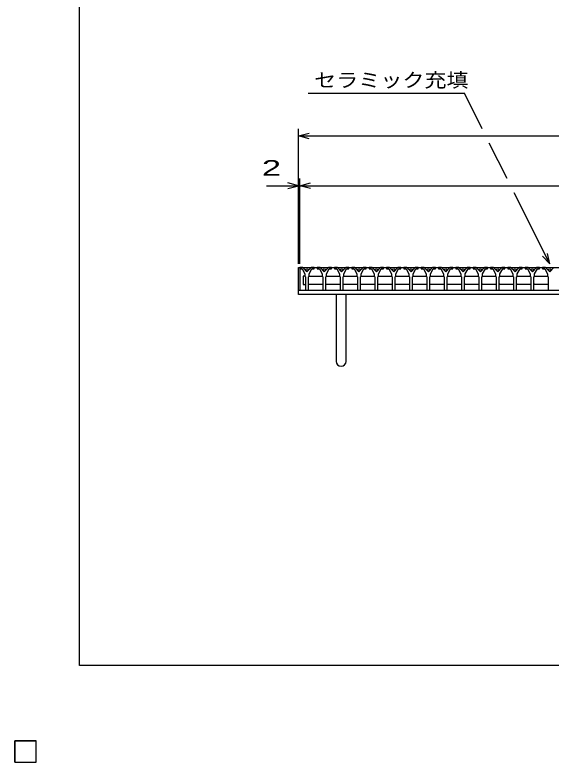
# Model space of a CAD drawing. Units: millimetres, scale not verified. Extents: x -1820 to 1731, y -1282 to 1054.
# Drawn here: x -1820 to -1066, y -1282 to -232 of the extents above; entities that cross this region are included whole.
import ezdxf
from ezdxf.enums import TextEntityAlignment as Align

# ---------------------------------------------------------------- set-up
doc = ezdxf.new("R2010")
doc.units = ezdxf.units.MM
doc.header["$LTSCALE"] = 10
for name, color, linetype, lineweight in [('0_2', 150, 'Continuous', 25), ('16', 3, 'Continuous', 25), ('19', 6, 'Continuous', 25), ('22', 2, 'Continuous', 25)]:
    doc.layers.add(name, color=color, linetype=linetype, lineweight=lineweight)
doc.styles.add('ベクトル', font='')
doc.styles.get('ベクトル').set_extended_font_data('ベクトル')

msp = doc.modelspace()

# ---------------------------------------------------------------- linework, layer by layer
at = {"layer": '0_2'}
for p, q in [((-1729, -1146.5), (-1729, 1053.5)), ((1731, -1146.5), (-1729, -1146.5))]:
    msp.add_line(p, q, dxfattribs=at)
at = {"layer": '16'}
for p, q in [((-1419, -587), (-1419, -589)), ((-1415, -587), (-1419, -587)), ((-1419, -587), (-423, -587)), ((-1419, -587), (-1419, -619)), ((-1409, -593), (-1415, -587)), ((-1403, -587), (-1409, -593)), ((-1399, -587), (-1403, -587)), ((-1399, -589), (-1399, -587)), ((-1394.6, -587), (-1394.6, -589)), ((-1390.6, -587), (-1394.6, -587)), ((-1384.6, -593), (-1390.6, -587)), ((-1378.6, -587), (-1384.6, -593)), ((-1374.6, -587), (-1378.6, -587)), ((-1374.6, -589), (-1374.6, -587)), ((-1370.2, -587), (-1370.2, -589)), ((-1366.2, -587), (-1370.2, -587)), ((-1360.2, -593), (-1366.2, -587)), ((-1354.2, -587), (-1360.2, -593)), ((-1350.2, -587), (-1354.2, -587)), ((-1350.2, -589), (-1350.2, -587)), ((-1345.8, -587), (-1345.8, -589)), ((-1341.8, -587), (-1345.8, -587)), ((-1335.8, -593), (-1341.8, -587)), ((-1329.8, -587), (-1335.8, -593)), ((-1325.8, -587), (-1329.8, -587)), ((-1325.8, -589), (-1325.8, -587)), ((-1321.4, -587), (-1321.4, -589)), ((-1317.4, -587), (-1321.4, -587)), ((-1311.4, -593), (-1317.4, -587)), ((-1305.4, -587), (-1311.4, -593)), ((-1301.4, -587), (-1305.4, -587)), ((-1301.4, -589), (-1301.4, -587)), ((-1297, -587), (-1297, -589)), ((-1293, -587), (-1297, -587)), ((-1287, -593), (-1293, -587)), ((-1281, -587), (-1287, -593)), ((-1277, -587), (-1281, -587)), ((-1277, -589), (-1277, -587)), ((-1272.6, -587), (-1272.6, -589)), ((-1268.6, -587), (-1272.6, -587)), ((-1262.6, -593), (-1268.6, -587)), ((-1256.6, -587), (-1262.6, -593)), ((-1252.6, -587), (-1256.6, -587)), ((-1252.6, -589), (-1252.6, -587)), ((-1248.2, -587), (-1248.2, -589)), ((-1244.2, -587), (-1248.2, -587)), ((-1238.2, -593), (-1244.2, -587)), ((-1232.2, -587), (-1238.2, -593)), ((-1228.2, -587), (-1232.2, -587)), ((-1228.2, -589), (-1228.2, -587)), ((-1223.8, -587), (-1223.8, -589)), ((-1219.8, -587), (-1223.8, -587)), ((-1213.8, -593), (-1219.8, -587)), ((-1207.8, -587), (-1213.8, -593)), ((-1203.8, -587), (-1207.8, -587)), ((-1203.8, -589), (-1203.8, -587)), ((-1199.4, -587), (-1199.4, -589)), ((-1195.4, -587), (-1199.4, -587)), ((-1189.4, -593), (-1195.4, -587)), ((-1183.4, -587), (-1189.4, -593)), ((-1179.4, -587), (-1183.4, -587)), ((-1179.4, -589), (-1179.4, -587)), ((-1175, -587), (-1175, -589)), ((-1171, -587), (-1175, -587)), ((-1165, -593), (-1171, -587)), ((-1159, -587), (-1165, -593)), ((-1155, -587), (-1159, -587)), ((-1155, -589), (-1155, -587)), ((-1150.6, -587), (-1150.6, -589)), ((-1146.6, -587), (-1150.6, -587)), ((-1140.6, -593), (-1146.6, -587)), ((-1134.6, -587), (-1140.6, -593)), ((-1130.6, -587), (-1134.6, -587)), ((-1130.6, -589), (-1130.6, -587)), ((-1126.2, -587), (-1126.2, -589)), ((-1122.2, -587), (-1126.2, -587)), ((-1116.2, -593), (-1122.2, -587)), ((-1110.2, -587), (-1116.2, -593)), ((-1106.2, -587), (-1110.2, -587)), ((-1106.2, -589), (-1106.2, -587)), ((-1101.8, -587), (-1101.8, -589)), ((-1097.8, -587), (-1101.8, -587)), ((-1091.8, -593), (-1097.8, -587)), ((-1085.8, -587), (-1091.8, -593)), ((-1081.8, -587), (-1085.8, -587)), ((-1081.8, -589), (-1081.8, -587)), ((-1077.4, -587), (-1077.4, -589)), ((-1073.4, -587), (-1077.4, -587)), ((-1067.4, -593), (-1073.4, -587)), ((-1061.4, -587), (-1067.4, -593)), ((-1419, -589), (-1416, -589)), ((-1416, -589), (-1412, -596)), ((-1412, -596), (-1412, -599)), ((-1406, -596), (-1402, -589)), ((-1406, -599), (-1406, -596)), ((-1402, -589), (-1399, -589)), ((-1394.6, -589), (-1391.6, -589)), ((-1391.6, -589), (-1387.6, -596)), ((-1387.6, -596), (-1387.6, -599)), ((-1381.6, -596), (-1377.6, -589)), ((-1381.6, -599), (-1381.6, -596)), ((-1377.6, -589), (-1374.6, -589)), ((-1370.2, -589), (-1367.2, -589)), ((-1367.2, -589), (-1363.2, -596)), ((-1363.2, -596), (-1363.2, -599)), ((-1357.2, -596), (-1353.2, -589)), ((-1357.2, -599), (-1357.2, -596)), ((-1353.2, -589), (-1350.2, -589)), ((-1345.8, -589), (-1342.8, -589)), ((-1342.8, -589), (-1338.8, -596)), ((-1338.8, -596), (-1338.8, -599)), ((-1332.8, -596), (-1328.8, -589)), ((-1332.8, -599), (-1332.8, -596)), ((-1328.8, -589), (-1325.8, -589)), ((-1321.4, -589), (-1318.4, -589)), ((-1318.4, -589), (-1314.4, -596)), ((-1314.4, -596), (-1314.4, -599)), ((-1308.4, -596), (-1304.4, -589)), ((-1308.4, -599), (-1308.4, -596)), ((-1304.4, -589), (-1301.4, -589)), ((-1297, -589), (-1294, -589)), ((-1294, -589), (-1290, -596)), ((-1290, -596), (-1290, -599)), ((-1284, -596), (-1280, -589)), ((-1284, -599), (-1284, -596)), ((-1280, -589), (-1277, -589)), ((-1272.6, -589), (-1269.6, -589)), ((-1269.6, -589), (-1265.6, -596)), ((-1265.6, -596), (-1265.6, -599)), ((-1259.6, -596), (-1255.6, -589)), ((-1259.6, -599), (-1259.6, -596)), ((-1255.6, -589), (-1252.6, -589)), ((-1248.2, -589), (-1245.2, -589)), ((-1245.2, -589), (-1241.2, -596)), ((-1241.2, -596), (-1241.2, -599)), ((-1235.2, -596), (-1231.2, -589)), ((-1235.2, -599), (-1235.2, -596)), ((-1231.2, -589), (-1228.2, -589)), ((-1223.8, -589), (-1220.8, -589)), ((-1220.8, -589), (-1216.8, -596)), ((-1216.8, -596), (-1216.8, -599)), ((-1210.8, -596), (-1206.8, -589)), ((-1210.8, -599), (-1210.8, -596)), ((-1206.8, -589), (-1203.8, -589)), ((-1199.4, -589), (-1196.4, -589)), ((-1196.4, -589), (-1192.4, -596)), ((-1192.4, -596), (-1192.4, -599)), ((-1186.4, -596), (-1182.4, -589)), ((-1186.4, -599), (-1186.4, -596)), ((-1182.4, -589), (-1179.4, -589)), ((-1175, -589), (-1172, -589)), ((-1172, -589), (-1168, -596)), ((-1168, -596), (-1168, -599)), ((-1162, -596), (-1158, -589)), ((-1162, -599), (-1162, -596)), ((-1158, -589), (-1155, -589)), ((-1150.6, -589), (-1147.6, -589)), ((-1147.6, -589), (-1143.6, -596)), ((-1143.6, -596), (-1143.6, -599)), ((-1137.6, -596), (-1133.6, -589)), ((-1137.6, -599), (-1137.6, -596)), ((-1133.6, -589), (-1130.6, -589)), ((-1126.2, -589), (-1123.2, -589)), ((-1123.2, -589), (-1119.2, -596)), ((-1119.2, -596), (-1119.2, -599)), ((-1113.2, -596), (-1109.2, -589)), ((-1113.2, -599), (-1113.2, -596)), ((-1109.2, -589), (-1106.2, -589)), ((-1101.8, -589), (-1098.8, -589)), ((-1098.8, -589), (-1094.8, -596)), ((-1094.8, -596), (-1094.8, -599)), ((-1088.8, -596), (-1084.8, -589)), ((-1088.8, -599), (-1088.8, -596)), ((-1084.8, -589), (-1081.8, -589)), ((-1077.4, -589), (-1074.4, -589)), ((-1074.4, -589), (-1070.4, -596)), ((-1070.4, -596), (-1070.4, -599)), ((-1412.25, -599), (-1414.25, -599)), ((-1414.25, -599), (-1414.25, -611)), ((-1411.25, -600), (-1412.25, -599)), ((-1412, -599), (-1411, -600)), ((-1411, -600), (-1411, -619)), ((-1407, -600), (-1406, -599)), ((-1407, -619), (-1407, -600)), ((-1406.75, -600), (-1405.75, -599)), ((-1405.75, -599), (-1387.85, -599)), ((-1387.85, -599), (-1386.85, -600)), ((-1387.6, -599), (-1386.6, -600)), ((-1386.6, -600), (-1386.6, -619)), ((-1382.6, -600), (-1381.6, -599)), ((-1382.6, -619), (-1382.6, -600)), ((-1382.35, -600), (-1381.35, -599)), ((-1381.35, -599), (-1363.45, -599)), ((-1363.45, -599), (-1362.45, -600)), ((-1363.2, -599), (-1362.2, -600)), ((-1362.2, -600), (-1362.2, -619)), ((-1358.2, -600), (-1357.2, -599)), ((-1358.2, -619), (-1358.2, -600)), ((-1357.95, -600), (-1356.95, -599)), ((-1356.95, -599), (-1339.05, -599)), ((-1339.05, -599), (-1338.05, -600)), ((-1338.8, -599), (-1337.8, -600)), ((-1337.8, -600), (-1337.8, -619)), ((-1333.8, -600), (-1332.8, -599)), ((-1333.8, -619), (-1333.8, -600)), ((-1333.55, -600), (-1332.55, -599)), ((-1332.55, -599), (-1314.65, -599)), ((-1314.65, -599), (-1313.65, -600)), ((-1314.4, -599), (-1313.4, -600)), ((-1313.4, -600), (-1313.4, -619)), ((-1309.4, -600), (-1308.4, -599)), ((-1309.4, -619), (-1309.4, -600)), ((-1309.15, -600), (-1308.15, -599)), ((-1308.15, -599), (-1290.25, -599)), ((-1290.25, -599), (-1289.25, -600)), ((-1290, -599), (-1289, -600)), ((-1289, -600), (-1289, -619)), ((-1285, -600), (-1284, -599)), ((-1285, -619), (-1285, -600)), ((-1284.75, -600), (-1283.75, -599)), ((-1283.75, -599), (-1265.85, -599)), ((-1265.85, -599), (-1264.85, -600)), ((-1265.6, -599), (-1264.6, -600)), ((-1264.6, -600), (-1264.6, -619)), ((-1260.6, -600), (-1259.6, -599)), ((-1260.6, -619), (-1260.6, -600)), ((-1260.35, -600), (-1259.35, -599)), ((-1259.35, -599), (-1241.45, -599)), ((-1241.45, -599), (-1240.45, -600)), ((-1241.2, -599), (-1240.2, -600)), ((-1240.2, -600), (-1240.2, -619)), ((-1236.2, -600), (-1235.2, -599)), ((-1236.2, -619), (-1236.2, -600)), ((-1235.95, -600), (-1234.95, -599)), ((-1234.95, -599), (-1217.05, -599)), ((-1217.05, -599), (-1216.05, -600)), ((-1216.8, -599), (-1215.8, -600)), ((-1215.8, -600), (-1215.8, -619)), ((-1211.8, -600), (-1210.8, -599)), ((-1211.8, -619), (-1211.8, -600)), ((-1211.55, -600), (-1210.55, -599)), ((-1210.55, -599), (-1192.65, -599)), ((-1192.65, -599), (-1191.65, -600)), ((-1192.4, -599), (-1191.4, -600)), ((-1191.4, -600), (-1191.4, -619)), ((-1187.4, -600), (-1186.4, -599)), ((-1187.4, -619), (-1187.4, -600)), ((-1187.15, -600), (-1186.15, -599)), ((-1186.15, -599), (-1168.25, -599)), ((-1168.25, -599), (-1167.25, -600)), ((-1168, -599), (-1167, -600)), ((-1167, -600), (-1167, -619)), ((-1163, -600), (-1162, -599)), ((-1163, -619), (-1163, -600)), ((-1162.75, -600), (-1161.75, -599)), ((-1161.75, -599), (-1143.85, -599)), ((-1143.85, -599), (-1142.85, -600)), ((-1143.6, -599), (-1142.6, -600)), ((-1142.6, -600), (-1142.6, -619)), ((-1138.6, -600), (-1137.6, -599)), ((-1138.6, -619), (-1138.6, -600)), ((-1138.35, -600), (-1137.35, -599)), ((-1137.35, -599), (-1119.45, -599)), ((-1119.45, -599), (-1118.45, -600)), ((-1119.2, -599), (-1118.2, -600)), ((-1118.2, -600), (-1118.2, -619)), ((-1114.2, -600), (-1113.2, -599)), ((-1114.2, -619), (-1114.2, -600)), ((-1113.95, -600), (-1112.95, -599)), ((-1112.95, -599), (-1095.05, -599)), ((-1095.05, -599), (-1094.05, -600)), ((-1094.8, -599), (-1093.8, -600)), ((-1093.8, -600), (-1093.8, -619)), ((-1089.8, -600), (-1088.8, -599)), ((-1089.8, -619), (-1089.8, -600)), ((-1089.55, -600), (-1088.55, -599)), ((-1088.55, -599), (-1070.65, -599)), ((-1070.65, -599), (-1069.65, -600)), ((-1070.4, -599), (-1069.4, -600)), ((-1069.4, -600), (-1069.4, -619)), ((-1419, -619), (-423, -619)), ((-1414.25, -611), (-1412.25, -611)), ((-1412.25, -611), (-1411.25, -610)), ((-1411, -619), (-1407, -619)), ((-1405.75, -611), (-1406.75, -610)), ((-1387.85, -611), (-1405.75, -611)), ((-1386.85, -610), (-1387.85, -611)), ((-1386.6, -619), (-1382.6, -619)), ((-1381.35, -611), (-1382.35, -610)), ((-1363.45, -611), (-1381.35, -611)), ((-1362.45, -610), (-1363.45, -611)), ((-1362.2, -619), (-1358.2, -619)), ((-1356.95, -611), (-1357.95, -610)), ((-1339.05, -611), (-1356.95, -611)), ((-1338.05, -610), (-1339.05, -611)), ((-1337.8, -619), (-1333.8, -619)), ((-1332.55, -611), (-1333.55, -610)), ((-1314.65, -611), (-1332.55, -611)), ((-1313.65, -610), (-1314.65, -611)), ((-1313.4, -619), (-1309.4, -619)), ((-1308.15, -611), (-1309.15, -610)), ((-1290.25, -611), (-1308.15, -611)), ((-1289.25, -610), (-1290.25, -611)), ((-1289, -619), (-1285, -619)), ((-1283.75, -611), (-1284.75, -610)), ((-1265.85, -611), (-1283.75, -611)), ((-1264.85, -610), (-1265.85, -611)), ((-1264.6, -619), (-1260.6, -619)), ((-1259.35, -611), (-1260.35, -610)), ((-1241.45, -611), (-1259.35, -611)), ((-1240.45, -610), (-1241.45, -611)), ((-1240.2, -619), (-1236.2, -619)), ((-1234.95, -611), (-1235.95, -610)), ((-1217.05, -611), (-1234.95, -611)), ((-1216.05, -610), (-1217.05, -611)), ((-1215.8, -619), (-1211.8, -619)), ((-1210.55, -611), (-1211.55, -610)), ((-1192.65, -611), (-1210.55, -611)), ((-1191.65, -610), (-1192.65, -611)), ((-1191.4, -619), (-1187.4, -619)), ((-1186.15, -611), (-1187.15, -610)), ((-1168.25, -611), (-1186.15, -611)), ((-1167.25, -610), (-1168.25, -611)), ((-1167, -619), (-1163, -619)), ((-1161.75, -611), (-1162.75, -610)), ((-1143.85, -611), (-1161.75, -611)), ((-1142.85, -610), (-1143.85, -611)), ((-1142.6, -619), (-1138.6, -619)), ((-1137.35, -611), (-1138.35, -610)), ((-1119.45, -611), (-1137.35, -611)), ((-1118.45, -610), (-1119.45, -611)), ((-1118.2, -619), (-1114.2, -619)), ((-1112.95, -611), (-1113.95, -610)), ((-1095.05, -611), (-1112.95, -611)), ((-1094.05, -610), (-1095.05, -611)), ((-1093.8, -619), (-1089.8, -619)), ((-1088.55, -611), (-1089.55, -610)), ((-1070.65, -611), (-1088.55, -611)), ((-1069.65, -610), (-1070.65, -611)), ((-1069.4, -619), (-1065.4, -619)), ((-1820, -1252.5), (-1790, -1252.5)), ((-1820, -1282.5), (-1820, -1252.5)), ((-1820, -1252.5), (-1790, -1252.5)), ((-1820, -1282.5), (-1820, -1252.5)), ((-1820, -1252.5), (-1790, -1252.5)), ((-1820, -1282.5), (-1820, -1252.5)), ((-1820, -1252.5), (-1790, -1252.5)), ((-1820, -1282.5), (-1820, -1252.5)), ((-1820, -1252.5), (-1790, -1252.5)), ((-1820, -1282.5), (-1820, -1252.5)), ((-1790, -1282.5), (-1790, -1252.5)), ((-1790, -1282.5), (-1790, -1252.5)), ((-1790, -1282.5), (-1790, -1252.5)), ((-1790, -1282.5), (-1790, -1252.5)), ((-1790, -1282.5), (-1790, -1252.5)), ((-1820, -1282.5), (-1790, -1282.5)), ((-1820, -1282.5), (-1790, -1282.5)), ((-1820, -1282.5), (-1790, -1282.5)), ((-1820, -1282.5), (-1790, -1282.5)), ((-1820, -1282.5), (-1790, -1282.5))]:
    msp.add_line(p, q, dxfattribs=at)
for centre in [(-1409, -590.5), (-1384.6, -590.5), (-1360.2, -590.5), (-1335.8, -590.5), (-1311.4, -590.5), (-1287, -590.5), (-1262.6, -590.5), (-1238.2, -590.5), (-1213.8, -590.5), (-1189.4, -590.5), (-1165, -590.5), (-1140.6, -590.5), (-1116.2, -590.5), (-1091.8, -590.5), (-1067.4, -590.5)]:
    msp.add_circle(centre, 1.8, dxfattribs=at)
at = {"layer": '19'}
for p, q in [((-1421, -619), (-1421, -587)), ((-1421, -587), (-1419, -587)), ((-1421, -619), (-421, -619)), ((-1421, -625), (-1421, -619)), ((-421, -625), (-1421, -625)), ((-1368, -625), (-1368, -719)), ((-1354, -719), (-1354, -625))]:
    msp.add_line(p, q, dxfattribs=at)
msp.add_arc((-1361, -719), 7, 180, 0, dxfattribs=at)
at = {"layer": '22', "color": 4}
for p, q in [((-1407.4, -342), (-1187.4, -342)), ((-1162.4, -392), (-1187.4, -342)), ((-1421, -582), (-1421, -392)), ((-1421, -402), (-1406, -398)), ((-1406, -406), (-1421, -402)), ((-1421, -402), (-421, -402)), ((-1127.4, -462), (-1152.4, -412)), ((-1421, -582), (-1421, -462)), ((-1419, -582), (-1419, -462)), ((-1466, -472), (-1421, -472)), ((-1421, -472), (-1436, -468)), ((-1436, -476), (-1421, -472)), ((-1421, -472), (-1419, -472)), ((-1419, -472), (-1404, -468)), ((-1404, -476), (-1419, -472)), ((-1419, -472), (-423, -472)), ((-1067.4, -582), (-1117.4, -482)), ((-1067.4, -582), (-1077.4, -571)), ((-1067.4, -582), (-1070.4, -567.4))]:
    msp.add_line(p, q, dxfattribs=at)
at = {"layer": '22'}
for p, q in [((-1790, -1252.5), (-1820, -1252.5)), ((-1820, -1252.5), (-1820, -1282.5)), ((-1790, -1252.5), (-1820, -1252.5)), ((-1820, -1252.5), (-1820, -1282.5)), ((-1790, -1252.5), (-1820, -1252.5)), ((-1820, -1252.5), (-1820, -1282.5)), ((-1790, -1282.5), (-1790, -1252.5)), ((-1790, -1282.5), (-1790, -1252.5)), ((-1790, -1282.5), (-1790, -1252.5)), ((-1820, -1282.5), (-1790, -1282.5)), ((-1820, -1282.5), (-1790, -1282.5)), ((-1820, -1282.5), (-1790, -1282.5))]:
    msp.add_line(p, q, dxfattribs=at)

# ---------------------------------------------------------------- texts
at = {"layer": '22', "style": 'ベクトル'}
for s, height, width, p in [('セラミック充填', 19.79, 1.15, (-1398.9, -323.5)), (' 2 ', 21.99, 1.65, (-1486, -447))]:
    msp.add_text(s, height=height, dxfattribs=dict(at, width=width)).set_placement(p, align=Align.MIDDLE_LEFT)

doc.saveas('drawing.dxf')
